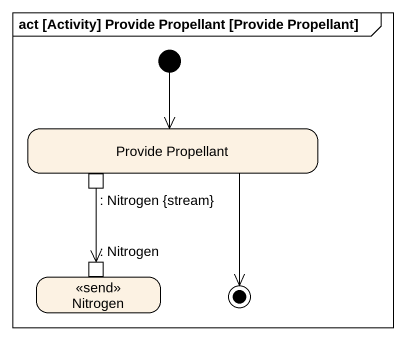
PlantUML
@startuml
mainframe act [Activity] Provide Propellant [Provide Propellant]
hide empty description
state "Provide Propellant" as Provide_Propellant {
  state ": Nitrogen {stream}" as Nitrogen_stream <<outputPin>>
}
state Nitrogen <<send>> {
  state ": Nitrogen" as Nitrogen_2 <<inputPin>>
}
[*] --> Provide_Propellant
Nitrogen_stream --> Nitrogen_2
Provide_Propellant --> [*]
@enduml
